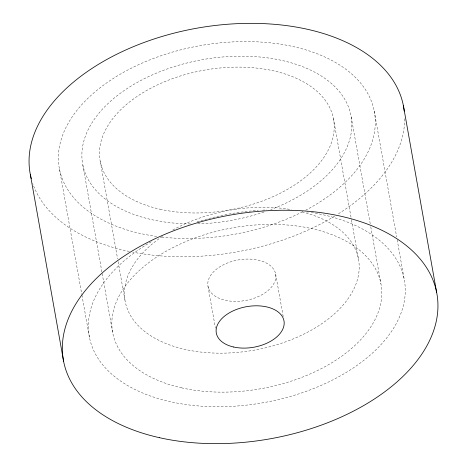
<?xml version="1.0" encoding="UTF-8"?>
<svg xmlns="http://www.w3.org/2000/svg" width="467" height="467" viewBox="0 0 467 467"><rect width="100%" height="100%" fill="white"/><g stroke="black" fill="none" stroke-linecap="round" stroke-linejoin="round"><path stroke-width="0.35" stroke-dasharray="2.33 1.75" d="M374.23 110.994L396.676 236.979M397.183 239.845L404.194 279.213M351.219 117.001L370.267 223.944M370.78 226.816L380.879 283.516M333.432 118.525L351.394 219.373M351.523 220.085L358.399 258.712M275.629 273.989L283.2 316.468M208.013 286.469L215.456 328.243M100.277 161.564L117.602 258.835M118.11 261.695L125.249 301.746M82.863 165.172L112.757 333.012M59.472 169.095L81.789 294.368M81.918 295.08L89.436 337.314M404.656 118.77A189.678 113.621 -10.1 0 1 337.641 214.277M334.652 216.116A189.678 113.621 -10.1 0 1 132.803 252.162M129.324 251.462A189.678 113.621 -10.1 0 1 32.731 183.432M156.702 236.419A160.041 95.869 -10.1 0 1 84.708 101.532A160.041 95.869 -10.1 0 1 328.272 58.614A160.041 95.869 -10.1 0 1 305.768 210.15M302.657 211.761A160.041 95.869 -10.1 0 1 161.039 236.967M311.25 212.526A160.041 95.869 -10.1 0 1 378.492 347.261A160.041 95.869 -10.1 0 1 137.52 390.716A160.041 95.869 -10.1 0 1 152.388 241.17M197.15 221.924A160.041 95.869 -10.1 0 1 258.327 210.389M262.536 210.138A160.041 95.869 -10.1 0 1 266.721 209.957M306.965 211.89A160.041 95.869 -10.1 0 1 308.401 212.094M190.472 223.915A136.335 81.667 -10.1 0 1 99.564 112.465A136.335 81.667 -10.1 0 1 317.262 73.582A136.335 81.667 -10.1 0 1 270.767 209.572M263.989 212.012A136.335 81.667 -10.1 0 1 197.424 223.862M302.067 211.866A118.548 71.013 -10.1 0 1 336.036 312.37A118.548 71.013 -10.1 0 1 162.75 342.165A118.548 71.013 -10.1 0 1 163.415 235.707M172.802 230.009A118.548 71.013 -10.1 0 1 291.455 209.625M160.058 209.228A118.548 71.013 -10.1 0 0 334.209 125.465A118.548 71.013 -10.1 0 0 156.293 85.443A118.548 71.013 -10.1 0 0 160.058 209.228M181.505 387.826A136.335 81.667 -10.1 0 0 381.778 291.496A136.335 81.667 -10.1 0 0 177.174 245.473A136.335 81.667 -10.1 0 0 181.505 387.826M225.351 300.293A34.377 20.595 -10.1 0 0 275.857 275.997A34.377 20.595 -10.1 0 0 224.259 264.392A34.377 20.595 -10.1 0 0 225.351 300.293"/><path stroke-width="0.7" d="M403.377 105.612L436.668 292.529M30.332 174.471L63.623 361.388M31.283 178.639A189.678 113.621 -10.1 0 1 196.052 28.341A189.678 113.621 -10.1 0 1 404.224 111.128M159.276 437.649A189.678 113.621 -10.1 0 0 437.918 303.626A189.678 113.621 -10.1 0 0 153.246 239.594A189.678 113.621 -10.1 0 0 159.276 437.649M233.675 347.022A34.377 20.595 -10.1 0 0 284.181 322.726A34.377 20.595 -10.1 0 0 232.584 311.121A34.377 20.595 -10.1 0 0 233.675 347.022"/></g></svg>
